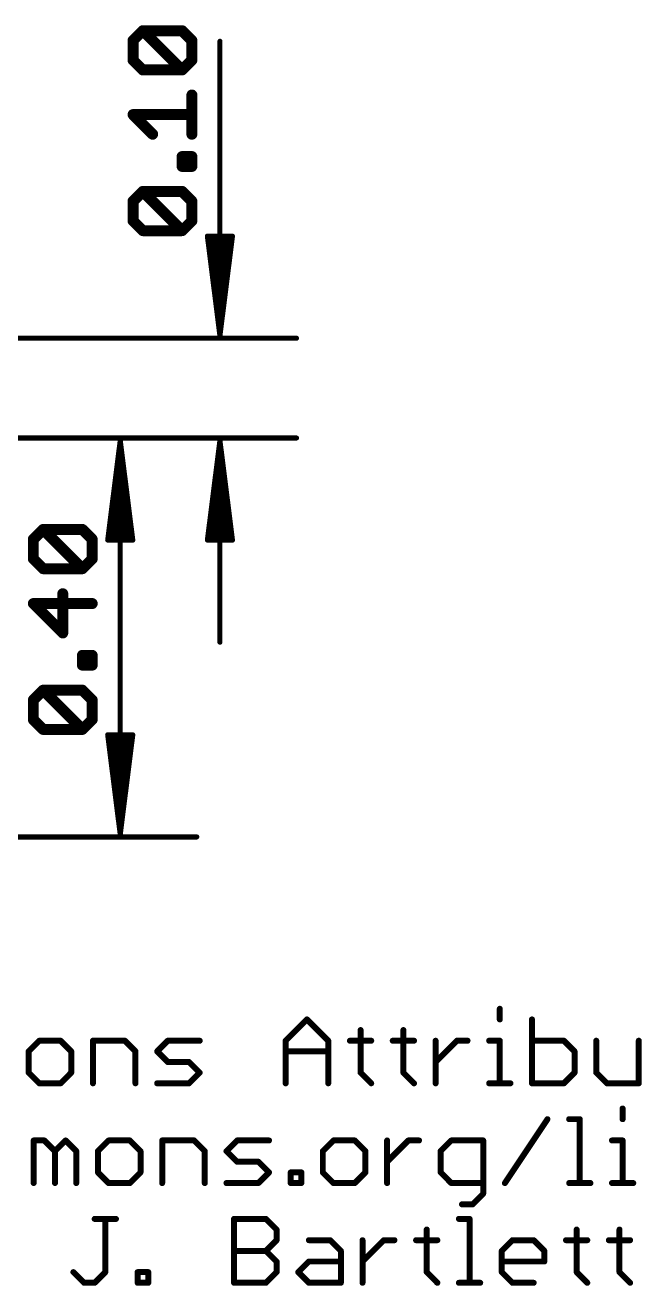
# Model space of a CAD drawing. Extents: x -33 to 74, y -9 to 23.
# Drawn here: x 16.63 to 32.34, y -8.89 to 23.21 of the extents above; entities that cross this region are included whole.
import ezdxf

# ---------------------------------------------------------------- set-up
doc = ezdxf.new("R2010")
doc.units = 0
doc.layers.add('47', color=253, linetype='CONTINUOUS')
doc.layers.add('51', color=53, linetype='CONTINUOUS')

msp = doc.modelspace()

# ---------------------------------------------------------------- linework, layer by layer
at = {"layer": '47'}
for points, const_width in [([(19.3759, 22.8225), (19.6259, 23.0725)], 0.2794), ([(19.6259, 23.0725), (20.6258, 23.0725)], 0.2794), ([(20.6258, 22.0726), (19.6259, 23.0725)], 0.2794), ([(20.6258, 23.0725), (20.8758, 22.8225)], 0.2794), ([(19.3759, 22.3226), (19.3759, 22.8225)], 0.2794), ([(20.8758, 22.8225), (20.8758, 22.3226)], 0.2794), ([(21.59, 15.305), (21.59, 22.8028)], 0.13), ([(19.6259, 22.0726), (19.3759, 22.3226)], 0.2794), ([(20.6258, 22.0726), (19.6259, 22.0726)], 0.2794), ([(20.8758, 22.3226), (20.6258, 22.0726)], 0.2794), ([(20.8758, 20.4354), (20.8758, 21.4354)], 0.2794), ([(19.8759, 20.4354), (19.3759, 20.9354)], 0.2794), ([(19.3759, 20.9354), (20.8758, 20.9354)], 0.2794), ([(20.6258, 19.6169), (20.6258, 19.8668)], 0.2794), ([(20.6258, 19.8668), (20.8758, 19.8668)], 0.2794), ([(20.8758, 19.8668), (20.8758, 19.6169)], 0.2794), ([(20.8758, 19.6169), (20.6258, 19.6169)], 0.2794), ([(19.3759, 18.7296), (19.6259, 18.9796)], 0.2794), ([(19.6259, 18.9796), (20.6258, 18.9796)], 0.2794), ([(20.6258, 17.9797), (19.6259, 18.9796)], 0.2794), ([(20.6258, 18.9796), (20.8758, 18.7296)], 0.2794), ([(19.3759, 18.2297), (19.3759, 18.7296)], 0.2794), ([(20.8758, 18.7296), (20.8758, 18.2297)], 0.2794), ([(19.6259, 17.9797), (19.3759, 18.2297)], 0.2794), ([(20.8758, 18.2297), (20.6258, 17.9797)], 0.2794), ([(20.6258, 17.9797), (19.6259, 17.9797)], 0.2794), ([(21.59, 15.305), (21.2708, 17.84)], 0.13), ([(21.2708, 17.84), (21.9092, 17.84)], 0.13), ([(21.59, 15.305), (21.33, 17.84)], 0.13), ([(21.59, 15.305), (21.46, 17.84)], 0.13), ([(21.9092, 17.84), (21.59, 15.305)], 0.13), ([(21.72, 17.84), (21.59, 15.305)], 0.13), ([(21.85, 17.84), (21.59, 15.305)], 0.13), ([(12.7, 15.24), (23.54, 15.24)], 0.13), ([(12.7, 12.7), (21, 12.7)], 0.13), ([(12.7, 12.7), (23.54, 12.7)], 0.13), ([(19.05, 12.635), (18.7308, 10.1)], 0.13), ([(19.05, 12.635), (18.79, 10.1)], 0.13), ([(19.05, 12.635), (18.92, 10.1)], 0.13), ([(19.05, 12.635), (19.05, 2.605)], 0.13), ([(19.3692, 10.1), (19.05, 12.635)], 0.13), ([(19.18, 10.1), (19.05, 12.635)], 0.13), ([(19.31, 10.1), (19.05, 12.635)], 0.13), ([(21.59, 12.635), (21.2708, 10.1)], 0.13), ([(21.59, 12.635), (21.33, 10.1)], 0.13), ([(21.59, 12.635), (21.46, 10.1)], 0.13), ([(21.59, 12.635), (21.59, 7.5)], 0.13), ([(21.9092, 10.1), (21.59, 12.635)], 0.13), ([(21.72, 10.1), (21.59, 12.635)], 0.13), ([(21.85, 10.1), (21.59, 12.635)], 0.13), ([(16.8359, 10.1211), (17.0859, 10.3711)], 0.2794), ([(17.0859, 10.3711), (18.0858, 10.3711)], 0.2794), ([(18.0858, 9.3712), (17.0859, 10.3711)], 0.2794), ([(18.0858, 10.3711), (18.3358, 10.1211)], 0.2794), ([(16.8359, 9.6212), (16.8359, 10.1211)], 0.2794), ([(18.3358, 10.1211), (18.3358, 9.6212)], 0.2794), ([(18.7308, 10.1), (19.3692, 10.1)], 0.13), ([(21.2708, 10.1), (21.9092, 10.1)], 0.13), ([(17.0859, 9.3712), (16.8359, 9.6212)], 0.2794), ([(18.3358, 9.6212), (18.0858, 9.3712)], 0.2794), ([(18.0858, 9.3712), (17.0859, 9.3712)], 0.2794), ([(17.5859, 7.734), (17.5859, 8.734)], 0.2794), ([(18.3358, 8.484), (16.8359, 8.484)], 0.2794), ([(16.8359, 8.484), (17.5859, 7.734)], 0.2794), ([(18.0858, 6.9155), (18.0858, 7.1654)], 0.2794), ([(18.0858, 7.1654), (18.3358, 7.1654)], 0.2794), ([(18.3358, 7.1654), (18.3358, 6.9155)], 0.2794), ([(18.3358, 6.9155), (18.0858, 6.9155)], 0.2794), ([(16.8359, 6.0282), (17.0859, 6.2782)], 0.2794), ([(16.8359, 5.5283), (16.8359, 6.0282)], 0.2794), ([(17.0859, 6.2782), (18.0858, 6.2782)], 0.2794), ([(18.0858, 5.2783), (17.0859, 6.2782)], 0.2794), ([(18.0858, 6.2782), (18.3358, 6.0282)], 0.2794), ([(18.3358, 6.0282), (18.3358, 5.5283)], 0.2794), ([(17.0859, 5.2783), (16.8359, 5.5283)], 0.2794), ([(18.3358, 5.5283), (18.0858, 5.2783)], 0.2794), ([(18.0858, 5.2783), (17.0859, 5.2783)], 0.2794), ([(19.05, 2.605), (18.7308, 5.14)], 0.13), ([(18.7308, 5.14), (19.3692, 5.14)], 0.13), ([(19.05, 2.605), (18.79, 5.14)], 0.13), ([(19.05, 2.605), (18.92, 5.14)], 0.13), ([(19.3692, 5.14), (19.05, 2.605)], 0.13), ([(19.18, 5.14), (19.05, 2.605)], 0.13), ([(19.31, 5.14), (19.05, 2.605)], 0.13), ([(12.7, 2.54), (21, 2.54)], 0.13)]:
    msp.add_lwpolyline(points, dxfattribs=dict(at, const_width=const_width))
for points, const_width in [([(19.6259, 23.1424, 1), (19.6259, 23.0027)], 0.1397), ([(19.6753, 23.1219, 1), (19.5765, 23.0231)], 0.1397), ([(19.6753, 23.0231, 1), (19.5765, 23.1219)], 0.1397), ([(20.6752, 23.1219, 1), (20.5764, 23.0231)], 0.1397), ([(20.6258, 23.0027, 1), (20.6258, 23.1424)], 0.1397), ([(19.3265, 22.8719, 1), (19.4253, 22.7731)], 0.1397), ([(19.4458, 22.8225, 1), (19.3061, 22.8225)], 0.1397), ([(20.9457, 22.8225, 1), (20.806, 22.8225)], 0.1397), ([(20.8264, 22.7731, 1), (20.9252, 22.8719)], 0.1397), ([(21.6225, 22.8028, 1), (21.5575, 22.8028)], 0.065), ([(19.4253, 22.372, 1), (19.3265, 22.2732)], 0.1397), ([(19.3061, 22.3226, 1), (19.4458, 22.3226)], 0.1397), ([(19.6259, 22.1424, 1), (19.6259, 22.0027)], 0.1397), ([(19.5765, 22.0232, 1), (19.6753, 22.122)], 0.1397), ([(20.5764, 22.122, 1), (20.6752, 22.0232)], 0.1397), ([(20.5764, 22.0232, 1), (20.6752, 22.122)], 0.1397), ([(20.6258, 22.0027, 1), (20.6258, 22.1424)], 0.1397), ([(20.806, 22.3226, 1), (20.9457, 22.3226)], 0.1397), ([(20.9252, 22.2732, 1), (20.8264, 22.372)], 0.1397), ([(20.9457, 21.4354, 1), (20.806, 21.4354)], 0.1397), ([(19.4253, 20.9848, 1), (19.3265, 20.886)], 0.1397), ([(19.3759, 21.0052, 1), (19.3759, 20.8655)], 0.1397), ([(20.8758, 20.8655, 1), (20.8758, 21.0052)], 0.1397), ([(19.8265, 20.386, 1), (19.9253, 20.4848)], 0.1397), ([(20.806, 20.4354, 1), (20.9457, 20.4354)], 0.1397), ([(20.6258, 19.9367, 1), (20.6258, 19.797)], 0.1397), ([(20.6957, 19.8668, 1), (20.556, 19.8668)], 0.1397), ([(20.9457, 19.8668, 1), (20.806, 19.8668)], 0.1397), ([(20.8758, 19.797, 1), (20.8758, 19.9367)], 0.1397), ([(20.6258, 19.6867, 1), (20.6258, 19.547)], 0.1397), ([(20.556, 19.6169, 1), (20.6957, 19.6169)], 0.1397), ([(20.806, 19.6169, 1), (20.9457, 19.6169)], 0.1397), ([(20.8758, 19.547, 1), (20.8758, 19.6867)], 0.1397), ([(19.6259, 19.0495, 1), (19.6259, 18.9098)], 0.1397), ([(19.6753, 19.029, 1), (19.5765, 18.9302)], 0.1397), ([(19.6753, 18.9302, 1), (19.5765, 19.029)], 0.1397), ([(20.6752, 19.029, 1), (20.5764, 18.9302)], 0.1397), ([(20.6258, 18.9098, 1), (20.6258, 19.0495)], 0.1397), ([(19.3265, 18.779, 1), (19.4253, 18.6802)], 0.1397), ([(19.4458, 18.7296, 1), (19.3061, 18.7296)], 0.1397), ([(20.9457, 18.7296, 1), (20.806, 18.7296)], 0.1397), ([(20.8264, 18.6802, 1), (20.9252, 18.779)], 0.1397), ([(19.4253, 18.2791, 1), (19.3265, 18.1803)], 0.1397), ([(19.3061, 18.2297, 1), (19.4458, 18.2297)], 0.1397), ([(20.806, 18.2297, 1), (20.9457, 18.2297)], 0.1397), ([(20.9252, 18.1803, 1), (20.8264, 18.2791)], 0.1397), ([(19.6259, 18.0495, 1), (19.6259, 17.9099)], 0.1397), ([(19.5765, 17.9303, 1), (19.6753, 18.0291)], 0.1397), ([(20.5764, 18.0291, 1), (20.6752, 17.9303)], 0.1397), ([(20.5764, 17.9303, 1), (20.6752, 18.0291)], 0.1397), ([(20.6258, 17.9099, 1), (20.6258, 18.0495)], 0.1397), ([(21.303, 17.8441, 1), (21.2385, 17.8359)], 0.065), ([(21.2708, 17.8725, 1), (21.2708, 17.8075)], 0.065), ([(21.3623, 17.8433, 1), (21.2977, 17.8367)], 0.065), ([(21.4925, 17.8417, 1), (21.4275, 17.8383)], 0.065), ([(21.7525, 17.8383, 1), (21.6875, 17.8417)], 0.065), ([(21.8823, 17.8367, 1), (21.8177, 17.8433)], 0.065), ([(21.9415, 17.8359, 1), (21.877, 17.8441)], 0.065), ([(21.9092, 17.8075, 1), (21.9092, 17.8725)], 0.065), ([(21.5578, 15.3091, 1), (21.6222, 15.3009)], 0.065), ([(21.5577, 15.3083, 1), (21.6223, 15.3017)], 0.065), ([(21.5575, 15.3033, 1), (21.6225, 15.3067)], 0.065), ([(21.5575, 15.3067, 1), (21.6225, 15.3033)], 0.065), ([(21.5575, 15.305, 1), (21.6225, 15.305)], 0.065), ([(21.5577, 15.3017, 1), (21.6223, 15.3083)], 0.065), ([(21.5578, 15.3009, 1), (21.6222, 15.3091)], 0.065), ([(23.54, 15.2075, 1), (23.54, 15.2725)], 0.065), ([(19.0825, 12.635, 1), (19.0175, 12.635)], 0.065), ([(19.0822, 12.6391, 1), (19.0178, 12.6309)], 0.065), ([(19.0825, 12.6333, 1), (19.0175, 12.6367)], 0.065), ([(19.0825, 12.6367, 1), (19.0175, 12.6333)], 0.065), ([(19.0823, 12.6383, 1), (19.0177, 12.6317)], 0.065), ([(19.0823, 12.6317, 1), (19.0177, 12.6383)], 0.065), ([(19.0822, 12.6309, 1), (19.0178, 12.6391)], 0.065), ([(21, 12.6675, 1), (21, 12.7325)], 0.065), ([(21.6225, 12.635, 1), (21.5575, 12.635)], 0.065), ([(21.6222, 12.6391, 1), (21.5578, 12.6309)], 0.065), ([(21.6225, 12.6333, 1), (21.5575, 12.6367)], 0.065), ([(21.6225, 12.6367, 1), (21.5575, 12.6333)], 0.065), ([(21.6223, 12.6383, 1), (21.5577, 12.6317)], 0.065), ([(21.6223, 12.6317, 1), (21.5577, 12.6383)], 0.065), ([(21.6222, 12.6309, 1), (21.5578, 12.6391)], 0.065), ([(23.54, 12.6675, 1), (23.54, 12.7325)], 0.065), ([(17.0859, 10.441, 1), (17.0859, 10.3013)], 0.1397), ([(17.1353, 10.4205, 1), (17.0365, 10.3217)], 0.1397), ([(17.1353, 10.3217, 1), (17.0365, 10.4205)], 0.1397), ([(18.1352, 10.4205, 1), (18.0364, 10.3217)], 0.1397), ([(18.0858, 10.3013, 1), (18.0858, 10.441)], 0.1397), ([(16.7865, 10.1705, 1), (16.8853, 10.0717)], 0.1397), ([(16.9058, 10.1211, 1), (16.7661, 10.1211)], 0.1397), ([(18.4057, 10.1211, 1), (18.266, 10.1211)], 0.1397), ([(18.2864, 10.0717, 1), (18.3852, 10.1705)], 0.1397), ([(18.6985, 10.1041, 1), (18.763, 10.0959)], 0.065), ([(18.7308, 10.1325, 1), (18.7308, 10.0675)], 0.065), ([(18.7577, 10.1033, 1), (18.8223, 10.0967)], 0.065), ([(18.8875, 10.1017, 1), (18.9525, 10.0983)], 0.065), ([(19.1475, 10.0983, 1), (19.2125, 10.1017)], 0.065), ([(19.2777, 10.0967, 1), (19.3423, 10.1033)], 0.065), ([(19.337, 10.0959, 1), (19.4015, 10.1041)], 0.065), ([(19.3692, 10.0675, 1), (19.3692, 10.1325)], 0.065), ([(21.2385, 10.1041, 1), (21.303, 10.0959)], 0.065), ([(21.2708, 10.1325, 1), (21.2708, 10.0675)], 0.065), ([(21.2977, 10.1033, 1), (21.3623, 10.0967)], 0.065), ([(21.4275, 10.1017, 1), (21.4925, 10.0983)], 0.065), ([(21.6875, 10.0983, 1), (21.7525, 10.1017)], 0.065), ([(21.8177, 10.0967, 1), (21.8823, 10.1033)], 0.065), ([(21.877, 10.0959, 1), (21.9415, 10.1041)], 0.065), ([(21.9092, 10.0675, 1), (21.9092, 10.1325)], 0.065), ([(16.8853, 9.6706, 1), (16.7865, 9.5718)], 0.1397), ([(16.7661, 9.6212, 1), (16.9058, 9.6212)], 0.1397), ([(18.266, 9.6212, 1), (18.4057, 9.6212)], 0.1397), ([(18.3852, 9.5718, 1), (18.2864, 9.6706)], 0.1397), ([(17.0859, 9.4411, 1), (17.0859, 9.3013)], 0.1397), ([(17.0365, 9.3218, 1), (17.1353, 9.4206)], 0.1397), ([(18.0364, 9.4206, 1), (18.1352, 9.3218)], 0.1397), ([(18.0364, 9.3218, 1), (18.1352, 9.4206)], 0.1397), ([(18.0858, 9.3013, 1), (18.0858, 9.4411)], 0.1397), ([(17.6557, 8.734, 1), (17.516, 8.734)], 0.1397), ([(16.8359, 8.5538, 1), (16.8359, 8.4141)], 0.1397), ([(16.8853, 8.5334, 1), (16.7865, 8.4346)], 0.1397), ([(18.3358, 8.4141, 1), (18.3358, 8.5538)], 0.1397), ([(17.516, 7.734, 1), (17.6557, 7.734)], 0.1397), ([(17.5365, 7.6847, 1), (17.6353, 7.7834)], 0.1397), ([(21.5575, 7.5, 1), (21.6225, 7.5)], 0.065), ([(18.1557, 7.1654, 1), (18.016, 7.1654)], 0.1397), ([(18.0858, 7.2353, 1), (18.0858, 7.0956)], 0.1397), ([(18.4057, 7.1654, 1), (18.266, 7.1654)], 0.1397), ([(18.3358, 7.0956, 1), (18.3358, 7.2353)], 0.1397), ([(18.0858, 6.9853, 1), (18.0858, 6.8456)], 0.1397), ([(18.016, 6.9155, 1), (18.1557, 6.9155)], 0.1397), ([(18.266, 6.9155, 1), (18.4057, 6.9155)], 0.1397), ([(18.3358, 6.8456, 1), (18.3358, 6.9853)], 0.1397), ([(16.7865, 6.0776, 1), (16.8853, 5.9789)], 0.1397), ([(16.9058, 6.0282, 1), (16.7661, 6.0282)], 0.1397), ([(17.0859, 6.3481, 1), (17.0859, 6.2084)], 0.1397), ([(17.1353, 6.3276, 1), (17.0365, 6.2288)], 0.1397), ([(17.1353, 6.2288, 1), (17.0365, 6.3276)], 0.1397), ([(18.1352, 6.3276, 1), (18.0364, 6.2288)], 0.1397), ([(18.0858, 6.2084, 1), (18.0858, 6.3481)], 0.1397), ([(18.4057, 6.0282, 1), (18.266, 6.0282)], 0.1397), ([(18.2864, 5.9789, 1), (18.3852, 6.0776)], 0.1397), ([(16.8853, 5.5777, 1), (16.7865, 5.4789)], 0.1397), ([(16.7661, 5.5283, 1), (16.9058, 5.5283)], 0.1397), ([(18.266, 5.5283, 1), (18.4057, 5.5283)], 0.1397), ([(18.3852, 5.4789, 1), (18.2864, 5.5777)], 0.1397), ([(17.0859, 5.3482, 1), (17.0859, 5.2085)], 0.1397), ([(17.0365, 5.2289, 1), (17.1353, 5.3277)], 0.1397), ([(18.0364, 5.3277, 1), (18.1352, 5.2289)], 0.1397), ([(18.0364, 5.2289, 1), (18.1352, 5.3277)], 0.1397), ([(18.0858, 5.2085, 1), (18.0858, 5.3482)], 0.1397), ([(18.763, 5.1441, 1), (18.6985, 5.1359)], 0.065), ([(18.7308, 5.1725, 1), (18.7308, 5.1075)], 0.065), ([(18.8223, 5.1433, 1), (18.7577, 5.1367)], 0.065), ([(18.9525, 5.1417, 1), (18.8875, 5.1383)], 0.065), ([(19.2125, 5.1383, 1), (19.1475, 5.1417)], 0.065), ([(19.3423, 5.1367, 1), (19.2777, 5.1433)], 0.065), ([(19.4015, 5.1359, 1), (19.337, 5.1441)], 0.065), ([(19.3692, 5.1075, 1), (19.3692, 5.1725)], 0.065), ([(19.0178, 2.6091, 1), (19.0822, 2.6009)], 0.065), ([(19.0177, 2.6083, 1), (19.0823, 2.6017)], 0.065), ([(19.0175, 2.6033, 1), (19.0825, 2.6067)], 0.065), ([(19.0175, 2.6067, 1), (19.0825, 2.6033)], 0.065), ([(19.0175, 2.605, 1), (19.0825, 2.605)], 0.065), ([(19.0177, 2.6017, 1), (19.0823, 2.6083)], 0.065), ([(19.0178, 2.6009, 1), (19.0822, 2.6091)], 0.065), ([(21, 2.5075, 1), (21, 2.5725)], 0.065)]:
    msp.add_lwpolyline(points, format="xyb", dxfattribs=dict(at, const_width=const_width))
at = {"layer": '51', "const_width": 0.1524}
for points in [[(28.7207, -1.8356), (28.7207, -2.1068)], [(23.2652, -2.6491), (23.8076, -2.1068)], [(23.8076, -2.1068), (24.3499, -2.6491)], [(29.541, -2.1068), (29.541, -3.7338)], [(25.1736, -2.378), (25.1736, -3.4626)], [(26.265, -2.378), (26.265, -3.4626)], [(16.9878, -2.6491), (16.7166, -2.9203)], [(16.7166, -2.9203), (16.7166, -3.4626)], [(17.5301, -2.6491), (16.9878, -2.6491)], [(17.8013, -2.9203), (17.5301, -2.6491)], [(17.8013, -3.4626), (17.8013, -2.9203)], [(18.3538, -3.7338), (18.3538, -2.6491)], [(18.3538, -2.6491), (19.1673, -2.6491)], [(19.1673, -2.6491), (19.4384, -2.9203)], [(19.4384, -2.9203), (19.4384, -3.7338)], [(19.9909, -2.9203), (20.2621, -2.6491)], [(20.2621, -3.1915), (19.9909, -2.9203)], [(20.2621, -2.6491), (21.0756, -2.6491)], [(23.2652, -3.7338), (23.2652, -2.6491)], [(23.2652, -2.9203), (24.3499, -2.9203)], [(24.3499, -2.6491), (24.3499, -3.7338)], [(24.9024, -2.6491), (25.4447, -2.6491)], [(25.9938, -2.6491), (26.5362, -2.6491)], [(27.0853, -3.7338), (27.0853, -2.6491)], [(27.0853, -3.1915), (27.6276, -2.6491)], [(27.6276, -2.6491), (27.8988, -2.6491)], [(28.4496, -2.6491), (28.7207, -2.6491)], [(28.7207, -2.6491), (28.7207, -3.7338)], [(30.3545, -2.6491), (29.541, -2.6491)], [(30.6257, -2.9203), (30.3545, -2.6491)], [(30.6257, -3.4626), (30.6257, -2.9203)], [(31.1782, -2.6491), (31.1782, -3.4626)], [(32.2628, -3.7338), (32.2628, -2.6491)], [(20.8044, -3.1915), (20.2621, -3.1915)], [(21.0756, -3.4626), (20.8044, -3.1915)], [(16.7166, -3.4626), (16.9878, -3.7338)], [(17.5301, -3.7338), (17.8013, -3.4626)], [(20.8044, -3.7338), (21.0756, -3.4626)], [(25.1736, -3.4626), (25.4447, -3.7338)], [(26.265, -3.4626), (26.5362, -3.7338)], [(30.3545, -3.7338), (30.6257, -3.4626)], [(31.1782, -3.4626), (31.4493, -3.7338)], [(16.9878, -3.7338), (17.5301, -3.7338)], [(19.9909, -3.7338), (20.8044, -3.7338)], [(28.4496, -3.7338), (28.9919, -3.7338)], [(29.541, -3.7338), (30.3545, -3.7338)], [(31.4493, -3.7338), (32.2628, -3.7338)], [(31.8506, -4.3756), (31.8506, -4.6468)], [(28.8508, -6.2738), (29.9355, -4.6468)], [(30.488, -4.6468), (30.7591, -4.6468)], [(30.7591, -4.6468), (30.7591, -6.2738)], [(16.845, -6.2738), (16.845, -5.1891)], [(16.845, -5.1891), (17.1162, -5.1891)], [(17.1162, -5.1891), (17.3873, -5.4603)], [(17.3873, -5.4603), (17.6585, -5.1891)], [(17.6585, -5.1891), (17.9297, -5.4603)], [(18.7533, -5.1891), (18.4822, -5.4603)], [(19.2957, -5.1891), (18.7533, -5.1891)], [(19.5668, -5.4603), (19.2957, -5.1891)], [(20.1193, -6.2738), (20.1193, -5.1891)], [(20.1193, -5.1891), (20.9328, -5.1891)], [(20.9328, -5.1891), (21.204, -5.4603)], [(21.7565, -5.4603), (22.0276, -5.1891)], [(22.0276, -5.1891), (22.8411, -5.1891)], [(24.4834, -5.1891), (24.2122, -5.4603)], [(25.0257, -5.1891), (24.4834, -5.1891)], [(25.2969, -5.4603), (25.0257, -5.1891)], [(25.8494, -6.2738), (25.8494, -5.1891)], [(25.8494, -5.7315), (26.3917, -5.1891)], [(26.3917, -5.1891), (26.6629, -5.1891)], [(27.4848, -5.1891), (27.2137, -5.4603)], [(28.2983, -5.1891), (27.4848, -5.1891)], [(28.2983, -6.545), (28.2983, -5.1891)], [(31.5794, -5.1891), (31.8506, -5.1891)], [(31.8506, -5.1891), (31.8506, -6.2738)], [(17.3873, -5.4603), (17.3873, -6.2738)], [(17.9297, -5.4603), (17.9297, -6.2738)], [(18.4822, -5.4603), (18.4822, -6.0026)], [(19.5668, -6.0026), (19.5668, -5.4603)], [(21.204, -5.4603), (21.204, -6.2738)], [(22.0276, -5.7315), (21.7565, -5.4603)], [(24.2122, -5.4603), (24.2122, -6.0026)], [(25.2969, -6.0026), (25.2969, -5.4603)], [(27.2137, -5.4603), (27.2137, -6.0026)], [(22.57, -5.7315), (22.0276, -5.7315)], [(22.8411, -6.0026), (22.57, -5.7315)], [(18.4822, -6.0026), (18.7533, -6.2738)], [(19.2957, -6.2738), (19.5668, -6.0026)], [(22.57, -6.2738), (22.8411, -6.0026)], [(23.3936, -6.2738), (23.3936, -6.0026)], [(23.3936, -6.0026), (23.6648, -6.0026)], [(23.6648, -6.0026), (23.6648, -6.2738)], [(24.2122, -6.0026), (24.4834, -6.2738)], [(25.0257, -6.2738), (25.2969, -6.0026)], [(27.2137, -6.0026), (27.4848, -6.2738)], [(18.7533, -6.2738), (19.2957, -6.2738)], [(21.7565, -6.2738), (22.57, -6.2738)], [(23.6648, -6.2738), (23.3936, -6.2738)], [(24.4834, -6.2738), (25.0257, -6.2738)], [(27.4848, -6.2738), (28.2983, -6.2738)], [(30.488, -6.2738), (31.0303, -6.2738)], [(31.5794, -6.2738), (32.1217, -6.2738)], [(27.756, -6.8161), (28.0272, -6.8161)], [(28.0272, -6.8161), (28.2983, -6.545)], [(18.3985, -7.1868), (18.9409, -7.1868)], [(18.6697, -8.5426), (18.6697, -7.1868)], [(21.9491, -8.8138), (21.9491, -7.1868)], [(21.9491, -7.1868), (22.7626, -7.1868)], [(22.7626, -7.1868), (23.0338, -7.458)], [(23.0338, -7.458), (23.0338, -7.7291)], [(26.8589, -7.458), (26.8589, -8.5426)], [(27.6791, -7.1868), (27.9503, -7.1868)], [(27.9503, -7.1868), (27.9503, -8.8138)], [(30.6789, -7.458), (30.6789, -8.5426)], [(31.7703, -7.458), (31.7703, -8.5426)], [(23.0338, -7.7291), (22.7626, -8.0003)], [(23.8574, -7.7291), (24.3997, -7.7291)], [(24.3997, -7.7291), (24.6709, -8.0003)], [(25.2234, -8.8138), (25.2234, -7.7291)], [(25.2234, -8.2715), (25.7657, -7.7291)], [(25.7657, -7.7291), (26.0369, -7.7291)], [(26.5877, -7.7291), (27.13, -7.7291)], [(28.7706, -8.0003), (29.0417, -7.7291)], [(29.0417, -7.7291), (29.5841, -7.7291)], [(29.5841, -7.7291), (29.8552, -8.0003)], [(30.4077, -7.7291), (30.9501, -7.7291)], [(31.4992, -7.7291), (32.0415, -7.7291)], [(21.9491, -8.0003), (22.7626, -8.0003)], [(22.7626, -8.0003), (23.0338, -8.2715)], [(24.6709, -8.0003), (24.6709, -8.8138)], [(28.7706, -8.5426), (28.7706, -8.0003)], [(29.8552, -8.0003), (29.8552, -8.2715)], [(23.0338, -8.2715), (23.0338, -8.5426)], [(23.5862, -8.5426), (23.8574, -8.2715)], [(23.8574, -8.2715), (24.6709, -8.2715)], [(29.8552, -8.2715), (28.7706, -8.2715)], [(17.8562, -8.5426), (18.1274, -8.8138)], [(18.3985, -8.8138), (18.6697, -8.5426)], [(19.4934, -8.8138), (19.4934, -8.5426)], [(19.4934, -8.5426), (19.7645, -8.5426)], [(19.7645, -8.5426), (19.7645, -8.8138)], [(23.0338, -8.5426), (22.7626, -8.8138)], [(23.8574, -8.8138), (23.5862, -8.5426)], [(26.8589, -8.5426), (27.13, -8.8138)], [(29.0417, -8.8138), (28.7706, -8.5426)], [(30.6789, -8.5426), (30.9501, -8.8138)], [(31.7703, -8.5426), (32.0415, -8.8138)], [(18.1274, -8.8138), (18.3985, -8.8138)], [(19.7645, -8.8138), (19.4934, -8.8138)], [(22.7626, -8.8138), (21.9491, -8.8138)], [(24.6709, -8.8138), (23.8574, -8.8138)], [(27.6791, -8.8138), (28.2215, -8.8138)], [(29.5841, -8.8138), (29.0417, -8.8138)]]:
    msp.add_lwpolyline(points, dxfattribs=at)
at = {"layer": '51', "const_width": 0.0762}
for points in [[(28.7588, -1.8356, 1), (28.6826, -1.8356)], [(23.8345, -2.0799, 1), (23.7806, -2.1338)], [(23.8345, -2.1338, 1), (23.7806, -2.0799)], [(28.6826, -2.1068, 1), (28.7588, -2.1068)], [(29.5791, -2.1068, 1), (29.5029, -2.1068)], [(25.2117, -2.378, 1), (25.1355, -2.378)], [(26.3031, -2.378, 1), (26.2269, -2.378)], [(16.7547, -2.9203, 1), (16.6785, -2.9203)], [(16.6897, -2.8934, 1), (16.7435, -2.9472)], [(16.9878, -2.611, 1), (16.9878, -2.6872)], [(17.0147, -2.6761, 1), (16.9608, -2.6222)], [(17.557, -2.6222, 1), (17.5032, -2.6761)], [(17.5301, -2.6872, 1), (17.5301, -2.611)], [(17.8394, -2.9203, 1), (17.7632, -2.9203)], [(17.7743, -2.9472, 1), (17.8282, -2.8934)], [(18.3919, -2.6491, 1), (18.3157, -2.6491)], [(18.3538, -2.611, 1), (18.3538, -2.6872)], [(19.1942, -2.6222, 1), (19.1403, -2.6761)], [(19.1673, -2.6872, 1), (19.1673, -2.611)], [(19.4765, -2.9203, 1), (19.4003, -2.9203)], [(19.4115, -2.9472, 1), (19.4654, -2.8934)], [(20.0179, -2.8934, 1), (19.964, -2.9472)], [(19.964, -2.8934, 1), (20.0179, -2.9472)], [(20.2621, -2.611, 1), (20.2621, -2.6872)], [(20.289, -2.6761, 1), (20.2351, -2.6222)], [(21.0756, -2.6872, 1), (21.0756, -2.611)], [(23.3033, -2.6491, 1), (23.2271, -2.6491)], [(23.2383, -2.6222, 1), (23.2922, -2.6761)], [(23.2652, -2.8822, 1), (23.2652, -2.9584)], [(24.388, -2.6491, 1), (24.3118, -2.6491)], [(24.3229, -2.6761, 1), (24.3768, -2.6222)], [(24.3499, -2.9584, 1), (24.3499, -2.8822)], [(24.9024, -2.611, 1), (24.9024, -2.6872)], [(25.4447, -2.6872, 1), (25.4447, -2.611)], [(25.9938, -2.611, 1), (25.9938, -2.6872)], [(26.5362, -2.6872, 1), (26.5362, -2.611)], [(27.1234, -2.6491, 1), (27.0472, -2.6491)], [(27.6276, -2.611, 1), (27.6276, -2.6872)], [(27.6545, -2.6761, 1), (27.6006, -2.6222)], [(27.8988, -2.6872, 1), (27.8988, -2.611)], [(28.4496, -2.611, 1), (28.4496, -2.6872)], [(28.7588, -2.6491, 1), (28.6826, -2.6491)], [(28.7207, -2.6872, 1), (28.7207, -2.611)], [(29.541, -2.611, 1), (29.541, -2.6872)], [(30.3814, -2.6222, 1), (30.3275, -2.6761)], [(30.3545, -2.6872, 1), (30.3545, -2.611)], [(30.6638, -2.9203, 1), (30.5876, -2.9203)], [(30.5987, -2.9472, 1), (30.6526, -2.8934)], [(31.2163, -2.6491, 1), (31.1401, -2.6491)], [(32.3009, -2.6491, 1), (32.2247, -2.6491)], [(20.2621, -3.1534, 1), (20.2621, -3.2296)], [(20.2351, -3.2184, 1), (20.289, -3.1645)], [(20.8314, -3.1645, 1), (20.7775, -3.2184)], [(20.8044, -3.2296, 1), (20.8044, -3.1534)], [(27.0583, -3.1645, 1), (27.1122, -3.2184)], [(16.7435, -3.4357, 1), (16.6897, -3.4896)], [(16.6785, -3.4626, 1), (16.7547, -3.4626)], [(17.7632, -3.4626, 1), (17.8394, -3.4626)], [(17.8282, -3.4896, 1), (17.7743, -3.4357)], [(21.1025, -3.4896, 1), (21.0486, -3.4357)], [(21.0486, -3.4896, 1), (21.1025, -3.4357)], [(25.2005, -3.4357, 1), (25.1466, -3.4896)], [(25.1355, -3.4626, 1), (25.2117, -3.4626)], [(26.2919, -3.4357, 1), (26.238, -3.4896)], [(26.2269, -3.4626, 1), (26.3031, -3.4626)], [(30.5876, -3.4626, 1), (30.6638, -3.4626)], [(30.6526, -3.4896, 1), (30.5987, -3.4357)], [(31.2051, -3.4357, 1), (31.1512, -3.4896)], [(31.1401, -3.4626, 1), (31.2163, -3.4626)], [(16.9878, -3.6957, 1), (16.9878, -3.7719)], [(16.9608, -3.7607, 1), (17.0147, -3.7069)], [(17.5032, -3.7069, 1), (17.557, -3.7607)], [(17.5301, -3.7719, 1), (17.5301, -3.6957)], [(18.3157, -3.7338, 1), (18.3919, -3.7338)], [(19.4003, -3.7338, 1), (19.4765, -3.7338)], [(19.9909, -3.6957, 1), (19.9909, -3.7719)], [(20.7775, -3.7069, 1), (20.8314, -3.7607)], [(20.8044, -3.7719, 1), (20.8044, -3.6957)], [(23.2271, -3.7338, 1), (23.3033, -3.7338)], [(24.3118, -3.7338, 1), (24.388, -3.7338)], [(25.4178, -3.7607, 1), (25.4717, -3.7069)], [(26.5092, -3.7607, 1), (26.5631, -3.7069)], [(27.0472, -3.7338, 1), (27.1234, -3.7338)], [(28.4496, -3.6957, 1), (28.4496, -3.7719)], [(28.6826, -3.7338, 1), (28.7588, -3.7338)], [(28.9919, -3.7719, 1), (28.9919, -3.6957)], [(29.541, -3.6957, 1), (29.541, -3.7719)], [(29.5029, -3.7338, 1), (29.5791, -3.7338)], [(30.3276, -3.7069, 1), (30.3814, -3.7607)], [(30.3545, -3.7719, 1), (30.3545, -3.6957)], [(31.4493, -3.6957, 1), (31.4493, -3.7719)], [(31.4224, -3.7607, 1), (31.4763, -3.7069)], [(32.2247, -3.7338, 1), (32.3009, -3.7338)], [(32.2628, -3.7719, 1), (32.2628, -3.6957)], [(31.8887, -4.3756, 1), (31.8125, -4.3756)], [(29.9672, -4.6679, 1), (29.9038, -4.6257)], [(30.488, -4.6087, 1), (30.488, -4.6849)], [(30.7972, -4.6468, 1), (30.721, -4.6468)], [(30.7591, -4.6849, 1), (30.7591, -4.6087)], [(31.8125, -4.6468, 1), (31.8887, -4.6468)], [(16.8831, -5.1891, 1), (16.8069, -5.1891)], [(16.845, -5.151, 1), (16.845, -5.2272)], [(17.1431, -5.1622, 1), (17.0892, -5.2161)], [(17.1162, -5.2272, 1), (17.1162, -5.151)], [(17.6854, -5.1622, 1), (17.6316, -5.2161)], [(17.6854, -5.2161, 1), (17.6316, -5.1622)], [(18.7533, -5.151, 1), (18.7533, -5.2272)], [(18.7803, -5.2161, 1), (18.7264, -5.1622)], [(19.3226, -5.1622, 1), (19.2687, -5.2161)], [(19.2957, -5.2272, 1), (19.2957, -5.151)], [(20.1574, -5.1891, 1), (20.0812, -5.1891)], [(20.1193, -5.151, 1), (20.1193, -5.2272)], [(20.9598, -5.1622, 1), (20.9059, -5.2161)], [(20.9328, -5.2272, 1), (20.9328, -5.151)], [(22.0276, -5.151, 1), (22.0276, -5.2272)], [(22.0546, -5.2161, 1), (22.0007, -5.1622)], [(22.8411, -5.2272, 1), (22.8411, -5.151)], [(24.4834, -5.151, 1), (24.4834, -5.2272)], [(24.5103, -5.2161, 1), (24.4564, -5.1622)], [(25.0527, -5.1622, 1), (24.9988, -5.2161)], [(25.0257, -5.2272, 1), (25.0257, -5.151)], [(25.8875, -5.1891, 1), (25.8113, -5.1891)], [(26.3917, -5.151, 1), (26.3917, -5.2272)], [(26.4186, -5.2161, 1), (26.3648, -5.1622)], [(26.6629, -5.2272, 1), (26.6629, -5.151)], [(27.4848, -5.151, 1), (27.4848, -5.2272)], [(27.5118, -5.2161, 1), (27.4579, -5.1622)], [(28.3364, -5.1891, 1), (28.2602, -5.1891)], [(28.2983, -5.2272, 1), (28.2983, -5.151)], [(31.5794, -5.151, 1), (31.5794, -5.2272)], [(31.8887, -5.1891, 1), (31.8125, -5.1891)], [(31.8506, -5.2272, 1), (31.8506, -5.151)], [(17.4254, -5.4603, 1), (17.3492, -5.4603)], [(17.3604, -5.4334, 1), (17.4143, -5.4872)], [(17.3604, -5.4872, 1), (17.4143, -5.4334)], [(17.9678, -5.4603, 1), (17.8916, -5.4603)], [(17.9027, -5.4872, 1), (17.9566, -5.4334)], [(18.5203, -5.4603, 1), (18.4441, -5.4603)], [(18.4552, -5.4334, 1), (18.5091, -5.4872)], [(19.6049, -5.4603, 1), (19.5287, -5.4603)], [(19.5399, -5.4872, 1), (19.5938, -5.4334)], [(21.2421, -5.4603, 1), (21.1659, -5.4603)], [(21.177, -5.4872, 1), (21.2309, -5.4334)], [(21.7834, -5.4334, 1), (21.7295, -5.4872)], [(21.7295, -5.4334, 1), (21.7834, -5.4872)], [(24.2503, -5.4603, 1), (24.1741, -5.4603)], [(24.1853, -5.4334, 1), (24.2392, -5.4872)], [(25.335, -5.4603, 1), (25.2588, -5.4603)], [(25.2699, -5.4872, 1), (25.3238, -5.4334)], [(27.2518, -5.4603, 1), (27.1756, -5.4603)], [(27.1867, -5.4334, 1), (27.2406, -5.4872)], [(22.0276, -5.6934, 1), (22.0276, -5.7696)], [(22.0007, -5.7584, 1), (22.0546, -5.7045)], [(22.5969, -5.7045, 1), (22.543, -5.7584)], [(22.57, -5.7696, 1), (22.57, -5.6934)], [(25.8224, -5.7045, 1), (25.8763, -5.7584)], [(18.5091, -5.9757, 1), (18.4552, -6.0296)], [(18.4441, -6.0026, 1), (18.5203, -6.0026)], [(19.5287, -6.0026, 1), (19.6049, -6.0026)], [(19.5938, -6.0296, 1), (19.5399, -5.9757)], [(22.8681, -6.0296, 1), (22.8142, -5.9757)], [(22.8142, -6.0296, 1), (22.8681, -5.9757)], [(23.4317, -6.0026, 1), (23.3555, -6.0026)], [(23.3936, -5.9645, 1), (23.3936, -6.0407)], [(23.7029, -6.0026, 1), (23.6267, -6.0026)], [(23.6648, -6.0407, 1), (23.6648, -5.9645)], [(24.2392, -5.9757, 1), (24.1853, -6.0296)], [(24.1741, -6.0026, 1), (24.2503, -6.0026)], [(25.2588, -6.0026, 1), (25.335, -6.0026)], [(25.3238, -6.0296, 1), (25.2699, -5.9757)], [(27.2406, -5.9757, 1), (27.1867, -6.0296)], [(27.1756, -6.0026, 1), (27.2518, -6.0026)], [(16.8069, -6.2738, 1), (16.8831, -6.2738)], [(17.3492, -6.2738, 1), (17.4254, -6.2738)], [(17.8916, -6.2738, 1), (17.9678, -6.2738)], [(18.7533, -6.2357, 1), (18.7533, -6.3119)], [(18.7264, -6.3007, 1), (18.7803, -6.2469)], [(19.2687, -6.2469, 1), (19.3226, -6.3007)], [(19.2957, -6.3119, 1), (19.2957, -6.2357)], [(20.0812, -6.2738, 1), (20.1574, -6.2738)], [(21.1659, -6.2738, 1), (21.2421, -6.2738)], [(21.7565, -6.2357, 1), (21.7565, -6.3119)], [(22.543, -6.2469, 1), (22.5969, -6.3007)], [(22.57, -6.3119, 1), (22.57, -6.2357)], [(23.3936, -6.2357, 1), (23.3936, -6.3119)], [(23.3555, -6.2738, 1), (23.4317, -6.2738)], [(23.6267, -6.2738, 1), (23.7029, -6.2738)], [(23.6648, -6.3119, 1), (23.6648, -6.2357)], [(24.4834, -6.2357, 1), (24.4834, -6.3119)], [(24.4564, -6.3007, 1), (24.5103, -6.2469)], [(24.9988, -6.2469, 1), (25.0526, -6.3007)], [(25.0257, -6.3119, 1), (25.0257, -6.2357)], [(25.8113, -6.2738, 1), (25.8875, -6.2738)], [(27.4848, -6.2357, 1), (27.4848, -6.3119)], [(27.4579, -6.3007, 1), (27.5118, -6.2469)], [(28.2983, -6.3119, 1), (28.2983, -6.2357)], [(28.8191, -6.2527, 1), (28.8825, -6.2949)], [(30.488, -6.2357, 1), (30.488, -6.3119)], [(30.721, -6.2738, 1), (30.7972, -6.2738)], [(31.0303, -6.3119, 1), (31.0303, -6.2357)], [(31.5794, -6.2357, 1), (31.5794, -6.3119)], [(31.8125, -6.2738, 1), (31.8887, -6.2738)], [(32.1217, -6.3119, 1), (32.1217, -6.2357)], [(27.756, -6.778, 1), (27.756, -6.8542)], [(28.0272, -6.8542, 1), (28.0272, -6.778)], [(28.2602, -6.545, 1), (28.3364, -6.545)], [(28.3253, -6.5719, 1), (28.2714, -6.518)], [(28.0002, -6.7892, 1), (28.0541, -6.8431)], [(18.3985, -7.1487, 1), (18.3985, -7.2249)], [(18.7078, -7.1868, 1), (18.6316, -7.1868)], [(18.9409, -7.2249, 1), (18.9409, -7.1487)], [(21.9872, -7.1868, 1), (21.911, -7.1868)], [(21.9491, -7.1487, 1), (21.9491, -7.2249)], [(22.7895, -7.1599, 1), (22.7356, -7.2138)], [(22.7626, -7.2249, 1), (22.7626, -7.1487)], [(23.0719, -7.458, 1), (22.9957, -7.458)], [(26.897, -7.458, 1), (26.8208, -7.458)], [(27.6791, -7.1487, 1), (27.6791, -7.2249)], [(27.9884, -7.1868, 1), (27.9122, -7.1868)], [(27.9503, -7.2249, 1), (27.9503, -7.1487)], [(30.717, -7.458, 1), (30.6408, -7.458)], [(31.8084, -7.458, 1), (31.7322, -7.458)], [(22.9957, -7.7291, 1), (23.0719, -7.7291)], [(23.0068, -7.4849, 1), (23.0607, -7.431)], [(23.0607, -7.7561, 1), (23.0068, -7.7022)], [(23.8574, -7.691, 1), (23.8574, -7.7672)], [(24.4267, -7.7022, 1), (24.3728, -7.7561)], [(24.3997, -7.7672, 1), (24.3997, -7.691)], [(25.2615, -7.7291, 1), (25.1853, -7.7291)], [(25.7657, -7.691, 1), (25.7657, -7.7672)], [(25.7927, -7.7561, 1), (25.7388, -7.7022)], [(26.0369, -7.7672, 1), (26.0369, -7.691)], [(26.5877, -7.691, 1), (26.5877, -7.7672)], [(27.13, -7.7672, 1), (27.13, -7.691)], [(29.0417, -7.691, 1), (29.0417, -7.7672)], [(29.0687, -7.7561, 1), (29.0148, -7.7022)], [(29.611, -7.7022, 1), (29.5571, -7.7561)], [(29.5841, -7.7672, 1), (29.5841, -7.691)], [(30.4077, -7.691, 1), (30.4077, -7.7672)], [(30.9501, -7.7672, 1), (30.9501, -7.691)], [(31.4992, -7.691, 1), (31.4992, -7.7672)], [(32.0415, -7.7672, 1), (32.0415, -7.691)], [(21.9491, -7.9622, 1), (21.9491, -8.0384)], [(22.7895, -7.9734, 1), (22.7356, -8.0272)], [(22.7356, -7.9734, 1), (22.7895, -8.0272)], [(22.7626, -8.0384, 1), (22.7626, -7.9622)], [(24.709, -8.0003, 1), (24.6328, -8.0003)], [(24.644, -8.0272, 1), (24.6978, -7.9734)], [(28.8087, -8.0003, 1), (28.7325, -8.0003)], [(28.7436, -7.9734, 1), (28.7975, -8.0272)], [(29.8933, -8.0003, 1), (29.8171, -8.0003)], [(29.8283, -8.0272, 1), (29.8822, -7.9734)], [(23.0719, -8.2715, 1), (22.9957, -8.2715)], [(23.0068, -8.2984, 1), (23.0607, -8.2445)], [(23.8574, -8.2334, 1), (23.8574, -8.3096)], [(23.8844, -8.2984, 1), (23.8305, -8.2445)], [(24.6709, -8.3096, 1), (24.6709, -8.2334)], [(25.1965, -8.2445, 1), (25.2503, -8.2984)], [(28.7706, -8.2334, 1), (28.7706, -8.3096)], [(29.8171, -8.2715, 1), (29.8933, -8.2715)], [(29.8552, -8.3096, 1), (29.8552, -8.2334)], [(17.8831, -8.5157, 1), (17.8293, -8.5696)], [(18.6316, -8.5426, 1), (18.7078, -8.5426)], [(18.6966, -8.5696, 1), (18.6428, -8.5157)], [(19.5315, -8.5426, 1), (19.4553, -8.5426)], [(19.4934, -8.5045, 1), (19.4934, -8.5807)], [(19.8026, -8.5426, 1), (19.7264, -8.5426)], [(19.7645, -8.5807, 1), (19.7645, -8.5045)], [(22.9957, -8.5426, 1), (23.0719, -8.5426)], [(23.0607, -8.5696, 1), (23.0068, -8.5157)], [(23.6132, -8.5157, 1), (23.5593, -8.5696)], [(23.5593, -8.5157, 1), (23.6132, -8.5696)], [(26.8858, -8.5157, 1), (26.8319, -8.5696)], [(26.8208, -8.5426, 1), (26.897, -8.5426)], [(28.7975, -8.5157, 1), (28.7436, -8.5696)], [(28.7325, -8.5426, 1), (28.8087, -8.5426)], [(30.7058, -8.5157, 1), (30.652, -8.5696)], [(30.6408, -8.5426, 1), (30.717, -8.5426)], [(31.7973, -8.5157, 1), (31.7434, -8.5696)], [(31.7322, -8.5426, 1), (31.8084, -8.5426)], [(18.1274, -8.7757, 1), (18.1274, -8.8519)], [(18.1004, -8.8407, 1), (18.1543, -8.7869)], [(18.3716, -8.7869, 1), (18.4255, -8.8407)], [(18.3985, -8.8519, 1), (18.3985, -8.7757)], [(19.4934, -8.7757, 1), (19.4934, -8.8519)], [(19.4553, -8.8138, 1), (19.5315, -8.8138)], [(19.7264, -8.8138, 1), (19.8026, -8.8138)], [(19.7645, -8.8519, 1), (19.7645, -8.7757)], [(21.9491, -8.7757, 1), (21.9491, -8.8519)], [(21.911, -8.8138, 1), (21.9872, -8.8138)], [(22.7356, -8.7869, 1), (22.7895, -8.8407)], [(22.7626, -8.8519, 1), (22.7626, -8.7757)], [(23.8574, -8.7757, 1), (23.8574, -8.8519)], [(23.8305, -8.8407, 1), (23.8844, -8.7869)], [(24.6328, -8.8138, 1), (24.709, -8.8138)], [(24.6709, -8.8519, 1), (24.6709, -8.7757)], [(25.1853, -8.8138, 1), (25.2615, -8.8138)], [(27.1031, -8.8407, 1), (27.157, -8.7869)], [(27.6791, -8.7757, 1), (27.6791, -8.8519)], [(27.9122, -8.8138, 1), (27.9884, -8.8138)], [(28.2215, -8.8519, 1), (28.2215, -8.7757)], [(29.0417, -8.7757, 1), (29.0417, -8.8519)], [(29.0148, -8.8407, 1), (29.0687, -8.7869)], [(29.5841, -8.8519, 1), (29.5841, -8.7757)], [(30.9231, -8.8407, 1), (30.977, -8.7869)], [(32.0146, -8.8407, 1), (32.0684, -8.7869)]]:
    msp.add_lwpolyline(points, format="xyb", dxfattribs=at)

doc.saveas('drawing.dxf')
